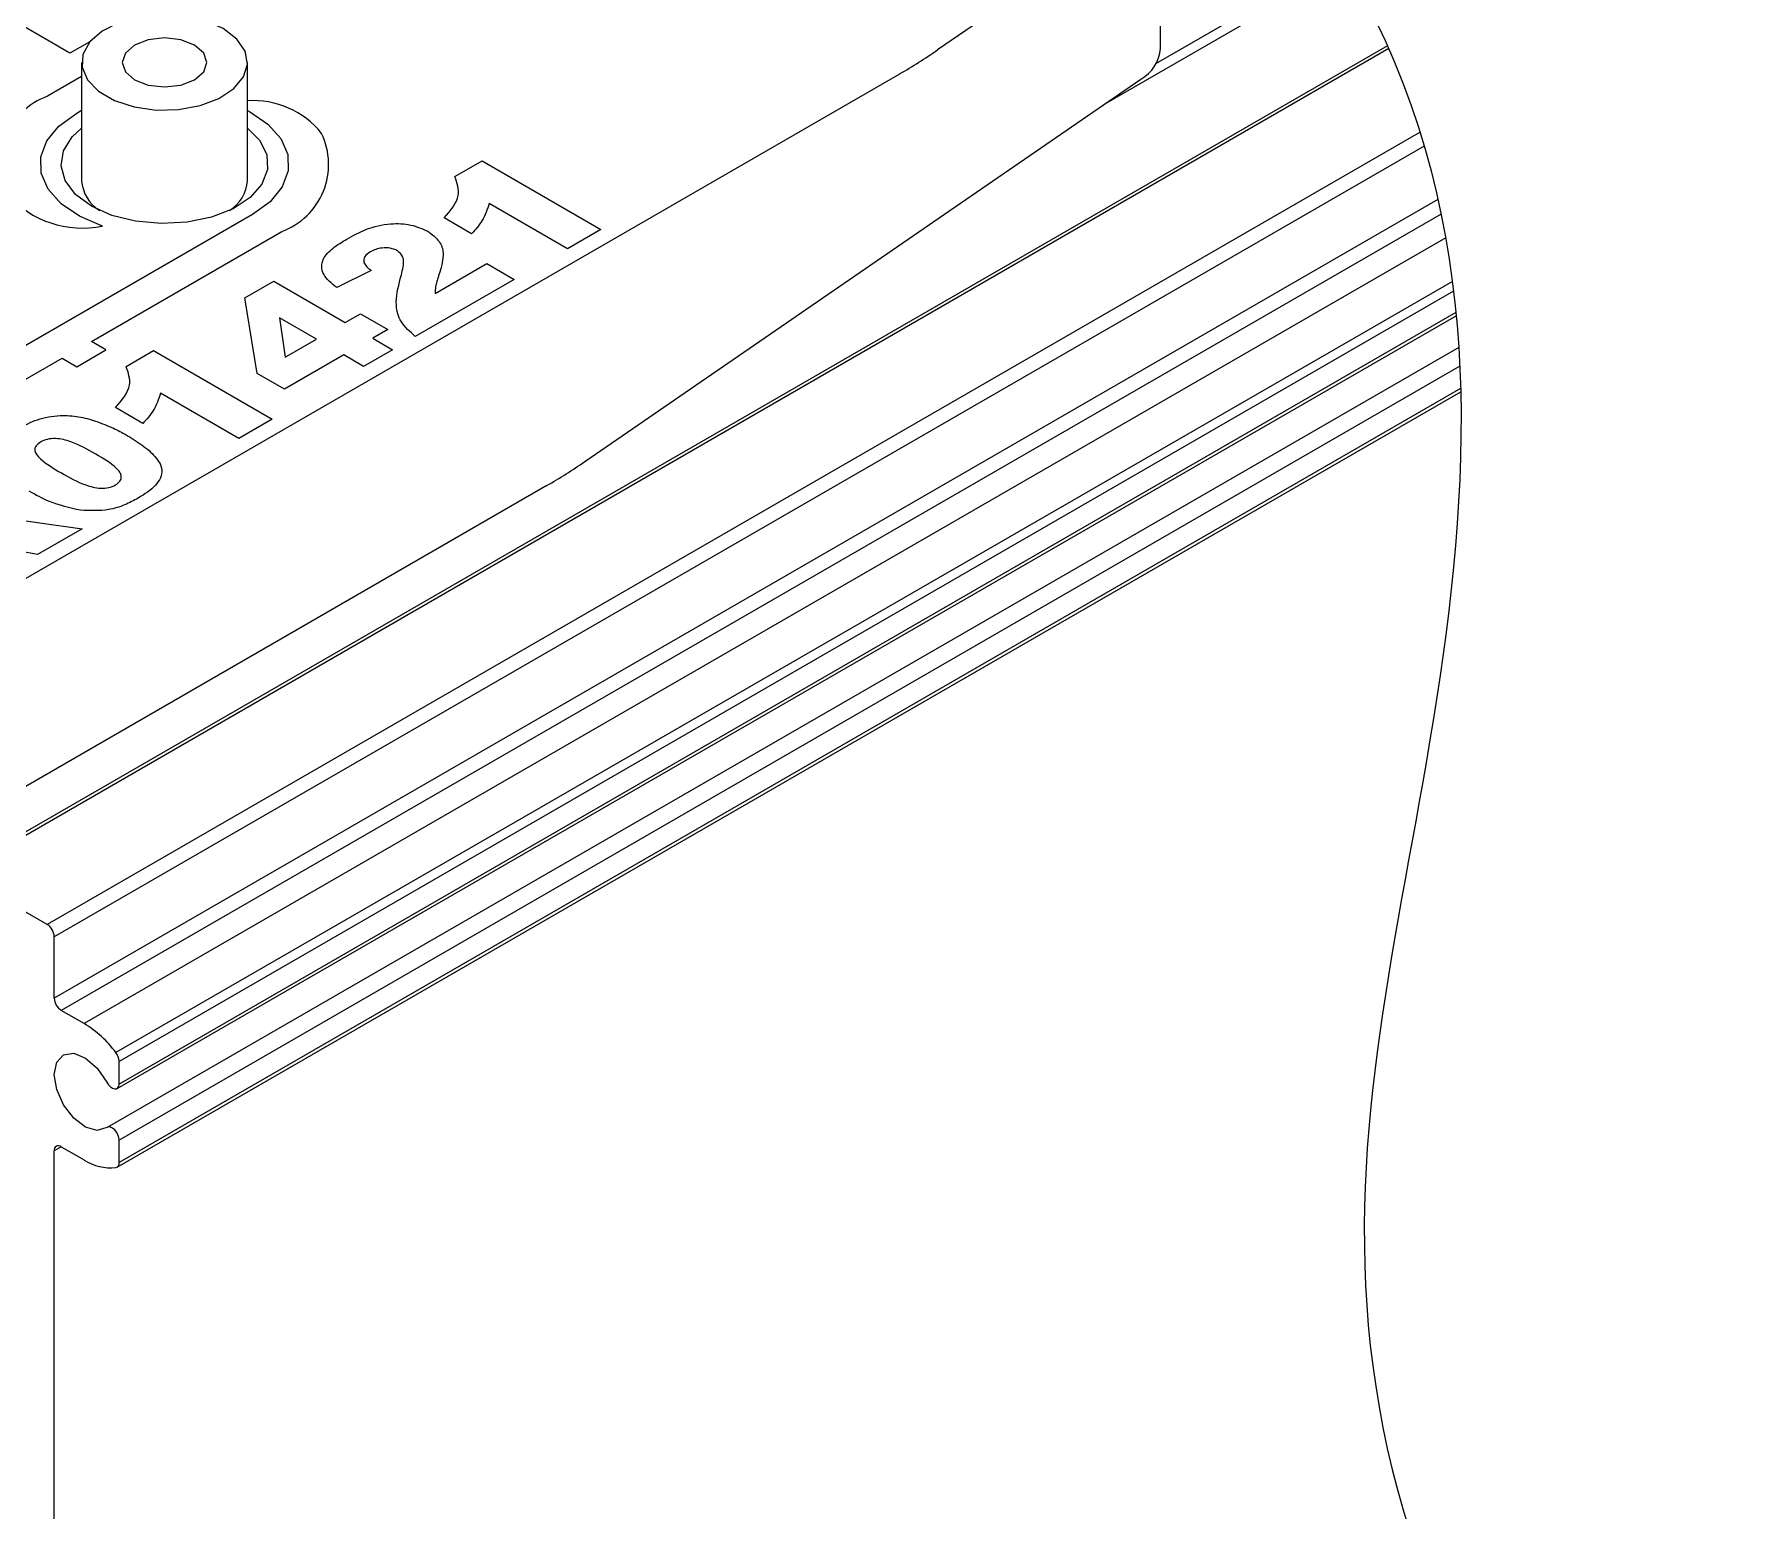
# Model space of a CAD drawing. Extents: x 0 to 11.9, y -12 to 0.
# Drawn here: x 1.91 to 4.485, y -9.854 to -7.625 of the extents above; entities that cross this region are included whole.
import ezdxf

# ---------------------------------------------------------------- set-up
doc = ezdxf.new("R2010")
doc.units = 0
doc.header["$LTSCALE"] = 0.5
doc.header["$MEASUREMENT"] = 0
doc.layers.add('Dimension', color=10, linetype='CONTINUOUS')
doc.layers.add('Housing', color=150, linetype='CONTINUOUS')
doc.layers.add('Jig', color=41, linetype='CONTINUOUS', lineweight=13)

msp = doc.modelspace()

# ---------------------------------------------------------------- linework, layer by layer
at = {"layer": 'Dimension', "transparency": 16777216}
for points, knots in [([(2.5228, -3.9686), (3.644, -4.4845), (3.6491, -5.8333), (3.6542, -7.1821), (4.9277, -7.7071)], [0.0416, 0.0416, 0.0416, 0.0416, 1, 2, 2, 2, 2]), ([(2.8738, -6.7488), (4.1841, -7.289), (4.0674, -8.8141), (3.7305, -9.9254), (4.6353, -10.8779)], [0, 0, 0, 0, 1, 1.936571, 1.936571, 1.936571, 1.936571])]:
    msp.add_open_spline(points, degree=3, knots=knots, dxfattribs=at)
at = {"layer": 'Housing', "transparency": 16777216}
for p, q in [((3.8817, -7.5083), (3.6027, -7.6693)), ((3.8891, -7.5207), (3.5235, -7.7318)), ((3.9518, -7.643), (1.7892, -8.8914)), ((3.9536, -7.647), (1.7967, -8.8922)), ((4.0008, -7.7732), (1.9296, -8.9689)), ((4.0071, -7.7941), (1.9402, -8.9873)), ((4.0279, -7.8748), (1.9402, -9.08)), ((4.0326, -7.8966), (1.9508, -9.0984)), ((4.0395, -7.9326), (1.9855, -9.1184)), ((4.0496, -7.9982), (2.0334, -9.1621)), ((4.0515, -8.0131), (2.0383, -9.1753)), ((2.0352, -9.2163), (4.0554, -8.0501)), ((4.055, -8.0452), (2.0383, -9.2095)), ((4.0592, -8.0978), (2.0202, -9.2749)), ((4.0608, -8.1264), (2.0383, -9.294)), ((4.062, -8.1599), (2.0383, -9.3282)), ((2.0352, -9.335), (4.0622, -8.1649)), ((1.9296, -8.9689), (1.7967, -8.8922)), ((1.9402, -9.08), (1.9402, -8.9873)), ((1.9855, -9.1184), (1.9508, -9.0984)), ((2.0383, -9.2095), (2.0383, -9.1753)), ((2.0383, -9.3282), (2.0383, -9.294)), ((1.9508, -9.3041), (1.9402, -9.3103)), ((1.9402, -11.0832), (1.9402, -9.3103)), ((1.9508, -9.3041), (1.9855, -9.3241))]:
    msp.add_line(p, q, dxfattribs=at)
at = {"layer": 'Housing', "transparency": 16777216, "flags": 128}
for points in [[(2.0197, -9.2752), (2.0052, -9.2797), (1.9876, -9.2747), (1.9696, -9.2611), (1.9542, -9.241), (1.9439, -9.2178), (1.9402, -9.1951), (1.9439, -9.1767), (1.9542, -9.1654), (1.9696, -9.1632), (1.9876, -9.1703), (2.0052, -9.1856), (2.0197, -9.2067)], [(2.0197, -9.2067), (2.0221, -9.2105), (2.025, -9.2137), (2.0282, -9.2159), (2.0314, -9.2169), (2.0342, -9.2168), (2.0364, -9.2153), (2.0378, -9.2128), (2.0383, -9.2095)], [(2.0383, -9.294), (2.0378, -9.2901), (2.0364, -9.2859), (2.0342, -9.282), (2.0314, -9.2785), (2.0282, -9.276), (2.025, -9.2745), (2.0221, -9.2742), (2.0197, -9.2752)]]:
    msp.add_lwpolyline(points, dxfattribs=at)
at = {"layer": 'Housing', "transparency": 16777216}
for centre, radius, start, end in [((1.9172, -8.9883), 0.0231, 2.6055, 57.3945), ((1.9632, -9.0789), 0.0231, 182.6055, 237.3945), ((1.8987, -9.2614), 0.1673, 36.3904, 58.75), ((2.0154, -9.1763), 0.0229, 2.5457, 38.3372), ((1.9467, -9.3092), 0.00655, 50.7967, 189.214), ((2.0259, -9.2615), 0.0746, 237.1914, 275.7634), ((2.0316, -9.3292), 0.00671, 284.9009, 8.7073)]:
    msp.add_arc(centre, radius, start, end, dxfattribs=at)
at = {"layer": 'Jig', "transparency": 16777216}
for p, q in [((3.6091, -7.6467), (3.6091, -7.3915)), ((3.5798, -7.4379), (3.2729, -7.649)), ((1.964, -7.654), (1.7873, -7.5519)), ((1.9938, -7.6368), (1.964, -7.654)), ((1.9816, -7.6678), (1.9816, -7.8465)), ((2.2316, -7.8465), (2.2316, -7.6678)), ((3.2154, -7.6853), (1.5934, -8.6217)), ((1.9816, -7.689), (1.9299, -7.7189)), ((2.7409, -8.2702), (3.5798, -7.693)), ((1.9741, -7.7444), (1.9816, -7.74)), ((2.5447, -7.8402), (2.586, -7.8164)), ((2.586, -7.8164), (2.7651, -7.9197)), ((2.2392, -7.8975), (1.6205, -8.2547)), ((2.5699, -7.9264), (2.5286, -7.9025)), ((2.7146, -7.9489), (2.5964, -7.8807)), ((1.9962, -8.0888), (2.2834, -7.923)), ((2.7651, -7.9197), (2.7146, -7.9489)), ((2.4184, -7.982), (2.3664, -8.0077)), ((2.5147, -8.0166), (2.5929, -7.9714)), ((2.5929, -7.9714), (2.6342, -7.9953)), ((2.2279, -8.0231), (2.2715, -7.9979)), ((2.2715, -7.9979), (2.3794, -8.0602)), ((2.6342, -7.9953), (2.485, -8.0814)), ((2.2465, -8.1372), (2.2279, -8.0231)), ((2.2802, -8.0533), (2.2885, -8.1127)), ((2.3358, -8.0854), (2.2802, -8.0533)), ((2.3794, -8.0602), (2.4023, -8.047)), ((2.4023, -8.047), (2.4437, -8.0708)), ((2.4437, -8.0708), (2.4207, -8.0841)), ((2.4207, -8.0841), (2.4505, -8.1013)), ((1.9741, -8.1271), (2.0182, -8.1016)), ((2.0182, -8.1016), (1.9962, -8.0888)), ((2.0488, -8.1265), (2.0901, -8.1026)), ((2.0901, -8.1026), (2.2692, -8.206)), ((2.3771, -8.1093), (2.2875, -8.161)), ((2.2885, -8.1127), (2.3358, -8.0854)), ((2.4069, -8.1265), (2.3771, -8.1093)), ((2.4505, -8.1013), (2.4069, -8.1265)), ((1.6647, -8.2802), (1.952, -8.1143)), ((1.952, -8.1143), (1.9741, -8.1271)), ((2.2875, -8.161), (2.2465, -8.1372)), ((2.2187, -8.2352), (2.1005, -8.1669)), ((2.074, -8.2126), (2.0327, -8.1888)), ((2.2692, -8.206), (2.2187, -8.2352)), ((2.6833, -8.3065), (1.7328, -8.8553)), ((1.8047, -8.3464), (1.9822, -8.3717)), ((1.9149, -8.4106), (1.8056, -8.3901)), ((1.9822, -8.3717), (1.9149, -8.4106))]:
    msp.add_line(p, q, dxfattribs=at)
at = {"layer": 'Jig', "transparency": 16777216, "flags": 128}
for points in [[(2.195, -7.6168), (2.1679, -7.6049), (2.1362, -7.5977), (2.1024, -7.5957), (2.0688, -7.5991), (2.0381, -7.6075), (2.0124, -7.6204), (1.9938, -7.6368), (1.9835, -7.6556), (1.9823, -7.6752), (1.9904, -7.6943), (2.007, -7.7114), (2.0311, -7.7253), (2.0608, -7.735), (2.0939, -7.7396), (2.1279, -7.739), (2.1603, -7.733), (2.1888, -7.7222), (2.2112, -7.7074), (2.2258, -7.6897), (2.2316, -7.6703), (2.2281, -7.6508), (2.2156, -7.6325), (2.195, -7.6168)], [(2.1519, -7.6417), (2.1311, -7.6337), (2.1066, -7.6309), (2.0821, -7.6337), (2.0614, -7.6417), (2.0475, -7.6537), (2.0426, -7.6678), (2.0475, -7.682), (2.0614, -7.694), (2.0821, -7.702), (2.1066, -7.7048), (2.1311, -7.702), (2.1519, -7.694), (2.1658, -7.682), (2.1706, -7.6678), (2.1658, -7.6537), (2.1519, -7.6417)], [(2.0129, -7.9147), (1.9785, -7.8999), (1.9507, -7.8811), (1.9312, -7.8591), (1.9207, -7.8351), (1.92, -7.8103), (1.9291, -7.7861), (1.9474, -7.7638), (1.9741, -7.7444)], [(2.2316, -7.7403), (2.2348, -7.7419), (2.2625, -7.7608), (2.2821, -7.7828), (2.2925, -7.8068), (2.2932, -7.8316), (2.2842, -7.8557), (2.2659, -7.8781), (2.2392, -7.8975)], [(1.9962, -7.8847), (1.9721, -7.8669), (1.9566, -7.8461), (1.9505, -7.8238), (1.9542, -7.8013), (1.9674, -7.78), (1.9816, -7.7668)], [(2.2316, -7.7668), (2.25, -7.7851), (2.261, -7.8068), (2.2622, -7.8294), (2.2536, -7.8515), (2.2359, -7.8716), (2.21, -7.8886), (2.1776, -7.9013), (2.1407, -7.909), (2.1017, -7.9111), (2.063, -7.9076), (2.0271, -7.8986), (1.9962, -7.8847)]]:
    msp.add_lwpolyline(points, dxfattribs=at)
at = {"layer": 'Jig', "transparency": 16777216}
for centre, radius, start, end in [((3.551, -7.6425), 0.0582, 299.6454, 355.8931), ((1.9669, -7.8202), 0.1078, 110.0633, 205.6985), ((2.2408, -7.8573), 0.1318, 38.7082, 93.9667), ((2.2464, -7.8217), 0.1078, 290.0633, 25.6985), ((2.0398, -7.8419), 0.0584, 184.4815, 237.4484), ((2.1751, -7.8429), 0.0566, 301.6759, 356.3942), ((1.9825, -7.7672), 0.1506, 221.496, 281.6378)]:
    msp.add_arc(centre, radius, start, end, dxfattribs=at)
for centre in [(3.1772, -7.6026), (2.6451, -8.2238)]:
    msp.add_ellipse(centre, major_axis=(0.2425, 0.1434), ratio=0.321847, start_param=4.679897, end_param=4.922723, dxfattribs=at)
for points, knots in [([(2.5286, -7.9025), (2.5382, -7.8913), (2.5552, -7.8714), (2.5479, -7.8497), (2.5447, -7.8402)], [0, 0, 0, 0, 0.560663, 1, 1, 1, 1]), ([(2.5964, -7.8807), (2.5935, -7.8896), (2.5884, -7.9056), (2.5756, -7.92), (2.5699, -7.9264)], [0, 0, 0, 0, 0.559663, 1, 1, 1, 1]), ([(2.3817, -7.9343), (2.3911, -7.9291), (2.41, -7.9187), (2.4443, -7.9099), (2.4793, -7.9117), (2.4957, -7.919), (2.5039, -7.9227)], [0, 0, 0, 0, 0.281517, 0.560668, 0.780351, 1, 1, 1, 1]), ([(2.5039, -7.9227), (2.5103, -7.9275), (2.5233, -7.9372), (2.5289, -7.9593), (2.5247, -7.9747), (2.522, -7.9841)], [0, 0, 0, 0, 0.279129, 0.558974, 1, 1, 1, 1]), ([(2.3664, -8.0077), (2.3586, -8.0012), (2.3431, -7.9884), (2.3428, -7.9653), (2.3599, -7.9476), (2.3744, -7.9388), (2.3817, -7.9343)], [0, 0, 0, 0, 0.280623, 0.558416, 0.778754, 1, 1, 1, 1]), ([(2.4174, -7.9535), (2.414, -7.9558), (2.4073, -7.9604), (2.4061, -7.9717), (2.4137, -7.9781), (2.4184, -7.982)], [0, 0, 0, 0, 0.280648, 0.559426, 1, 1, 1, 1]), ([(2.4581, -7.9519), (2.4546, -7.9504), (2.4477, -7.9475), (2.4353, -7.9475), (2.4249, -7.9496), (2.4199, -7.9522), (2.4174, -7.9535)], [0, 0, 0, 0, 0.278882, 0.558608, 0.779176, 1, 1, 1, 1]), ([(2.4623, -7.9946), (2.4645, -7.9865), (2.4676, -7.9753), (2.4672, -7.9602), (2.4611, -7.9547), (2.4581, -7.9519)], [0, 0, 0, 0, 0.5616127, 0.7817748, 1, 1, 1, 1]), ([(2.485, -8.0814), (2.477, -8.0743), (2.461, -8.06), (2.4535, -8.0293), (2.459, -8.0078), (2.4623, -7.9946)], [0, 0, 0, 0, 0.279558, 0.55925, 1, 1, 1, 1]), ([(2.522, -7.9841), (2.5208, -7.9878), (2.5188, -7.9938), (2.5162, -8.0022), (2.5151, -8.0094), (2.5148, -8.0142), (2.5147, -8.0166)], [0, 0, 0, 0, 0.340042, 0.560046, 0.779991, 1, 1, 1, 1]), ([(2.0327, -8.1888), (2.0423, -8.1776), (2.0593, -8.1577), (2.052, -8.136), (2.0488, -8.1265)], [0, 0, 0, 0, 0.560663, 1, 1, 1, 1]), ([(2.1005, -8.1669), (2.0976, -8.1759), (2.0926, -8.1919), (2.0797, -8.2063), (2.074, -8.2126)], [0, 0, 0, 0, 0.559663, 1, 1, 1, 1]), ([(1.887, -8.2199), (1.8958, -8.2152), (1.9135, -8.2058), (1.9463, -8.1997), (1.9776, -8.2015), (1.9943, -8.2065), (2.0027, -8.2091)], [0, 0, 0, 0, 0.280493, 0.559597, 0.779659, 1, 1, 1, 1]), ([(2.0027, -8.2091), (2.0119, -8.2125), (2.0283, -8.2186), (2.0424, -8.2264), (2.0486, -8.2298)], [0, 0, 0, 0, 0.559917, 1, 1, 1, 1]), ([(2.0028, -8.259), (1.9911, -8.2523), (1.9736, -8.2422), (1.9464, -8.2346), (1.9294, -8.2361), (1.923, -8.2392), (1.9197, -8.2407)], [0, 0, 0, 0, 0.5018497, 0.750295, 0.8750626, 1, 1, 1, 1]), ([(2.0486, -8.2298), (2.0569, -8.2348), (2.0734, -8.2449), (2.0935, -8.2621), (2.1065, -8.2834), (2.0956, -8.3072), (2.0766, -8.3193), (2.067, -8.3254)], [0, 0, 0, 0, 0.1875, 0.374799, 0.561326, 0.779608, 1, 1, 1, 1]), ([(1.9197, -8.2407), (1.9171, -8.2425), (1.9119, -8.2462), (1.9094, -8.2558), (1.9229, -8.2709), (1.9398, -8.2808), (1.951, -8.2874)], [0, 0, 0, 0, 0.1249555, 0.2496157, 0.4981498, 1, 1, 1, 1]), ([(2.0325, -8.3055), (2.0351, -8.3037), (2.0402, -8.3001), (2.0422, -8.293), (2.0396, -8.2862), (2.0285, -8.2738), (2.0143, -8.2656), (2.0028, -8.259)], [0, 0, 0, 0, 0.124746, 0.249408, 0.374355, 0.499578, 1, 1, 1, 1]), ([(1.951, -8.2874), (1.9625, -8.294), (1.9798, -8.3038), (2.0062, -8.311), (2.023, -8.31), (2.0294, -8.307), (2.0325, -8.3055)], [0, 0, 0, 0, 0.501702, 0.750445, 0.875181, 1, 1, 1, 1]), ([(1.9797, -8.3437), (1.9635, -8.3399), (1.9346, -8.333), (1.9122, -8.3205), (1.9023, -8.3149)], [0, 0, 0, 0, 0.558507, 1, 1, 1, 1]), ([(2.067, -8.3254), (2.0604, -8.3289), (2.0471, -8.336), (2.0179, -8.3453), (1.9941, -8.3443), (1.9797, -8.3437)], [0, 0, 0, 0, 0.281315, 0.561894, 1, 1, 1, 1])]:
    msp.add_open_spline(points, degree=3, knots=knots, dxfattribs=at)

doc.saveas('drawing.dxf')
